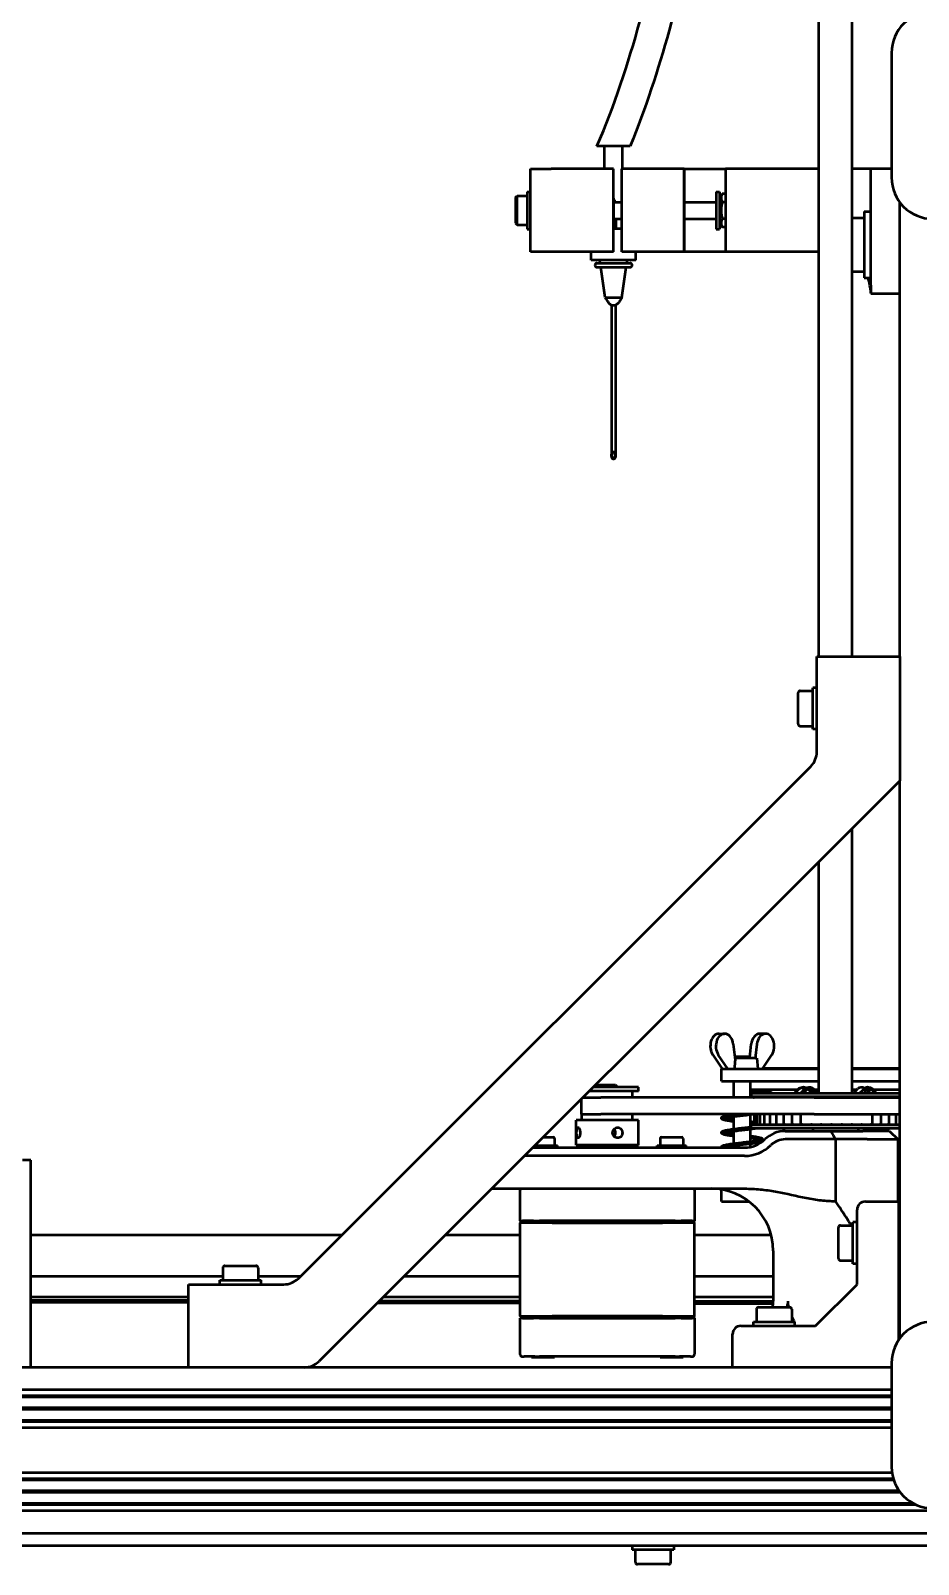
# Model space of a CAD drawing. Header units: millimetres. Extents: x -2015 to 3360, y -4745 to 2376.
# Drawn here: x 666.5 to 880.4, y 1443.8 to 1813.7 of the extents above; entities that cross this region are included whole.
import ezdxf

# ---------------------------------------------------------------- set-up
doc = ezdxf.new("R2010")
doc.units = ezdxf.units.MM
doc.header["$LTSCALE"] = 8
doc.layers.add('Visible (ISO)', color=7, linetype='Continuous', lineweight=50)

msp = doc.modelspace()

# ---------------------------------------------------------------- linework, layer by layer
at = {"layer": 'Visible (ISO)'}
for p, q in [((856.48, 1662.73), (856.48, 1855.34)), ((864.48, 1662.73), (864.48, 1855.34)), ((873.98, 1808.31), (873.98, 1778.31)), ((810.98, 1785.87), (802.98, 1785.87)), ((804.83, 1780.34), (804.83, 1785.87)), ((809.13, 1780.34), (809.13, 1785.87)), ((786.98, 1780.34), (791.98, 1780.34)), ((786.98, 1760.34), (786.98, 1780.34)), ((806.98, 1780.34), (791.98, 1780.34)), ((806.98, 1760.34), (806.98, 1780.34)), ((806.98, 1780.34), (806.98, 1780.34)), ((806.98, 1772.34), (806.98, 1780.34)), ((823.98, 1780.34), (808.98, 1780.34)), ((808.98, 1760.34), (808.98, 1780.34)), ((823.98, 1780.34), (823.98, 1780.34)), ((823.98, 1760.34), (823.98, 1780.34)), ((823.98, 1780.34), (823.98, 1772.34)), ((823.98, 1780.34), (833.98, 1780.34)), ((856.48, 1780.34), (833.98, 1780.34)), ((833.98, 1780.34), (833.98, 1760.34)), ((868.98, 1780.34), (864.48, 1780.34)), ((873.98, 1780.34), (868.98, 1780.34)), ((868.98, 1764.26), (868.98, 1780.34)), ((783.38, 1773.44), (783.78, 1773.84)), ((783.38, 1773.44), (783.38, 1767.24)), ((783.78, 1766.84), (783.78, 1773.84)), ((783.78, 1773.84), (786.18, 1773.84)), ((786.18, 1774.84), (786.18, 1765.84)), ((786.18, 1774.84), (786.98, 1774.84)), ((806.98, 1773.33), (806.98, 1767.35)), ((807.54, 1772.57), (806.98, 1772.57)), ((806.98, 1772.34), (808.98, 1772.34)), ((807.54, 1772.57), (807.54, 1772.34)), ((807.54, 1772.34), (807.54, 1772.57)), ((823.98, 1773.33), (823.98, 1767.35)), ((823.98, 1772.34), (831.75, 1772.34)), ((831.75, 1774.84), (831.75, 1765.84)), ((831.75, 1774.84), (832.55, 1774.84)), ((832.55, 1774.83), (832.55, 1765.85)), ((832.55, 1773.24), (833.21, 1774.38)), ((832.55, 1773.24), (832.55, 1767.44)), ((832.55, 1772.49), (832.55, 1768.19)), ((833.98, 1774.38), (833.21, 1774.38)), ((833.98, 1772.36), (833.21, 1772.36)), ((875.98, 1662.73), (875.98, 1772.31)), ((806.98, 1768.34), (808.98, 1768.34)), ((806.98, 1760.34), (806.98, 1768.34)), ((807.54, 1768.34), (807.54, 1765.87)), ((807.54, 1765.87), (807.54, 1768.34)), ((823.98, 1768.34), (831.75, 1768.34)), ((823.98, 1768.34), (823.98, 1760.34)), ((833.98, 1768.32), (833.21, 1768.32)), ((864.48, 1768.59), (867.38, 1768.59)), ((867.38, 1770.09), (867.38, 1754.09)), ((867.38, 1770.09), (868.98, 1770.09)), ((783.38, 1767.24), (783.78, 1766.84)), ((783.78, 1766.84), (786.18, 1766.84)), ((786.18, 1765.84), (786.98, 1765.84)), ((808.98, 1765.87), (806.98, 1765.87)), ((831.75, 1765.84), (832.55, 1765.84)), ((832.55, 1767.44), (833.21, 1766.3)), ((833.98, 1766.3), (833.21, 1766.3)), ((868.98, 1759.91), (868.98, 1764.26)), ((791.98, 1760.34), (786.98, 1760.34)), ((806.98, 1760.34), (791.98, 1760.34)), ((801.58, 1758.34), (801.58, 1760.34)), ((812.38, 1758.34), (801.58, 1758.34)), ((802.98, 1757.64), (810.98, 1757.64)), ((803.75, 1757.64), (803.65, 1758.34)), ((806.98, 1760.34), (806.98, 1760.34)), ((823.98, 1760.34), (808.98, 1760.34)), ((810.21, 1757.64), (810.32, 1758.34)), ((812.38, 1758.34), (812.38, 1760.34)), ((833.98, 1760.34), (823.98, 1760.34)), ((823.98, 1760.34), (823.98, 1760.34)), ((856.48, 1760.34), (833.98, 1760.34)), ((868.98, 1752.34), (868.98, 1759.91)), ((802.98, 1756.64), (810.98, 1756.64)), ((804.98, 1749.34), (803.9, 1756.64)), ((808.98, 1749.34), (810.06, 1756.64)), ((864.48, 1755.59), (867.38, 1755.59)), ((867.38, 1754.09), (868.98, 1754.09)), ((868.98, 1752.34), (868.98, 1750.34)), ((868.98, 1750.34), (875.98, 1750.34)), ((804.98, 1749.34), (808.98, 1749.34)), ((806.48, 1747.51), (806.48, 1711.29)), ((807.48, 1747.51), (807.48, 1711.29)), ((806.55, 1711.63), (806.61, 1711.63)), ((807.36, 1711.63), (807.42, 1711.63)), ((855.98, 1639.8), (855.98, 1662.73)), ((855.98, 1662.73), (875.98, 1662.73)), ((875.98, 1662.73), (875.98, 1632.73)), ((851.48, 1646.48), (851.48, 1653.98)), ((851.98, 1654.48), (854.98, 1654.48)), ((854.98, 1645.23), (854.98, 1655.23)), ((855.98, 1655.23), (854.98, 1655.23)), ((851.98, 1645.98), (854.98, 1645.98)), ((855.98, 1645.23), (854.98, 1645.23)), ((731.03, 1512.77), (854.52, 1636.26)), ((875.98, 1632.73), (736.03, 1492.77)), ((875.98, 1498.31), (875.98, 1632.73)), ((864.48, 1557.32), (864.48, 1621.23)), ((856.48, 1557.32), (856.48, 1613.23)), ((832.41, 1571.78), (833.76, 1571.78)), ((835.84, 1569.25), (836.27, 1565.39)), ((839.81, 1566.07), (840.16, 1569.25)), ((841.52, 1569.25), (841.14, 1565.88)), ((843.6, 1571.78), (842.25, 1571.78)), ((830.88, 1566.71), (833.16, 1563.31)), ((834.51, 1563.31), (832.23, 1566.71)), ((836.43, 1566.31), (836.2, 1566.07)), ((841.5, 1565.88), (836.22, 1565.88)), ((836.43, 1566.31), (839.57, 1566.31)), ((839.57, 1566.31), (840, 1565.88)), ((841.5, 1565.88), (841.78, 1563.31)), ((842.85, 1563.31), (845.12, 1566.71)), ((833, 1563.31), (856.48, 1563.31)), ((833, 1560.31), (833, 1563.31)), ((843, 1563.46), (856.48, 1563.46)), ((843, 1563.31), (843, 1563.46)), ((864.48, 1563.46), (875.98, 1563.46)), ((864.48, 1563.31), (875.98, 1563.31)), ((812.98, 1557.91), (801.16, 1557.91)), ((812.98, 1558.91), (802.16, 1558.91)), ((803.48, 1559.41), (802.98, 1558.91)), ((803.48, 1559.41), (807.48, 1559.41)), ((807.48, 1559.41), (807.98, 1558.91)), ((811.58, 1556.41), (811.58, 1557.91)), ((812.98, 1557.91), (812.98, 1558.91)), ((833, 1560.31), (856.48, 1560.31)), ((836, 1556.41), (836, 1560.31)), ((840, 1556.41), (840, 1560.31)), ((840, 1558.31), (843.95, 1558.31)), ((840, 1557.81), (845, 1557.81)), ((840.23, 1557.32), (840.09, 1556.53)), ((875.98, 1557.32), (840.23, 1557.32)), ((843.95, 1558.31), (851.36, 1558.31)), ((844.25, 1557.32), (844.25, 1557.81)), ((845, 1557.81), (845, 1558.31)), ((852.14, 1557.48), (852.07, 1557.32)), ((852.11, 1558.71), (852.52, 1558.81)), ((852.48, 1557.32), (852.94, 1558.06)), ((852.94, 1558.06), (853.92, 1558.38)), ((853.6, 1557.32), (852.94, 1558.06)), ((853.33, 1558.61), (853.24, 1558.69)), ((853.46, 1558.66), (853.7, 1558.74)), ((853.92, 1558.38), (854.34, 1557.77)), ((854.34, 1557.77), (854.07, 1557.32)), ((856.16, 1557.32), (855.06, 1558.54)), ((855.27, 1558.31), (856.48, 1558.31)), ((864.48, 1560.31), (875.98, 1560.31)), ((864.48, 1558.31), (865.69, 1558.31)), ((864.81, 1557.32), (865.9, 1558.54)), ((866.2, 1557.32), (867.72, 1558.69)), ((867.51, 1558.66), (867.26, 1558.74)), ((868.85, 1558.71), (868.45, 1558.81)), ((868.45, 1558.06), (868.96, 1558.38)), ((868.75, 1557.32), (868.45, 1558.06)), ((868.49, 1557.96), (868.96, 1558.38)), ((868.96, 1558.38), (869.84, 1557.77)), ((869.34, 1557.32), (869.84, 1557.77)), ((869.61, 1558.31), (875.98, 1558.31)), ((869.84, 1557.77), (870.03, 1557.32)), ((799.22, 1555.96), (799.22, 1552.41)), ((799.66, 1556.41), (803.9, 1556.41)), ((855.37, 1556.41), (803.9, 1556.41)), ((875.98, 1556.53), (840.09, 1556.53)), ((840.75, 1556.42), (840.09, 1556.53)), ((855.37, 1556.41), (875.98, 1556.41)), ((812.98, 1550.91), (797.98, 1550.91)), ((797.98, 1544.91), (797.98, 1550.91)), ((799.22, 1552.41), (803.9, 1552.41)), ((799.38, 1550.91), (799.38, 1552.41)), ((855.37, 1552.41), (803.9, 1552.41)), ((811.58, 1550.91), (811.58, 1552.41)), ((812.98, 1544.91), (812.98, 1550.91)), ((836, 1552.32), (836, 1552.41)), ((836, 1548.81), (836, 1551.81)), ((840, 1549.3), (840, 1552.3)), ((840.75, 1549.89), (840.09, 1549.78)), ((840.89, 1552.41), (840.89, 1549.91)), ((840.89, 1549.91), (841.06, 1549.91)), ((840.89, 1549.91), (840.89, 1549.91)), ((840.89, 1549.91), (840.89, 1549.91)), ((841.05, 1552.41), (841.05, 1549.91)), ((841.1, 1549.91), (841.06, 1549.91)), ((841.1, 1549.91), (841.53, 1549.91)), ((841.52, 1552.41), (841.52, 1549.91)), ((841.61, 1549.91), (841.53, 1549.91)), ((841.61, 1549.91), (842.3, 1549.91)), ((842.28, 1552.41), (842.28, 1549.91)), ((842.42, 1549.91), (842.3, 1549.91)), ((842.42, 1549.91), (843.36, 1549.91)), ((843.32, 1552.41), (843.32, 1549.91)), ((843.52, 1549.91), (843.36, 1549.91)), ((843.52, 1549.91), (844.69, 1549.91)), ((844.63, 1552.41), (844.63, 1549.91)), ((844.88, 1549.91), (844.69, 1549.91)), ((844.88, 1549.91), (846.26, 1549.91)), ((846.18, 1552.41), (846.18, 1549.91)), ((846.49, 1549.91), (846.26, 1549.91)), ((846.49, 1549.91), (848.07, 1549.91)), ((847.96, 1552.41), (847.96, 1549.91)), ((848.32, 1549.91), (848.07, 1549.91)), ((848.32, 1549.91), (850.06, 1549.91)), ((849.92, 1552.41), (849.92, 1549.91)), ((850.34, 1549.91), (850.06, 1549.91)), ((850.34, 1549.91), (852.23, 1549.91)), ((852.05, 1552.41), (852.05, 1549.91)), ((852.52, 1549.91), (852.23, 1549.91)), ((852.52, 1549.91), (854.52, 1549.91)), ((854.83, 1549.91), (854.52, 1549.91)), ((854.83, 1549.91), (856.9, 1549.91)), ((855.37, 1552.41), (875.98, 1552.41)), ((857.22, 1549.91), (856.9, 1549.91)), ((857.22, 1549.91), (859.35, 1549.91)), ((859.67, 1549.91), (859.35, 1549.91)), ((859.67, 1549.91), (861.81, 1549.91)), ((862.13, 1549.91), (861.81, 1549.91)), ((862.13, 1549.91), (864.25, 1549.91)), ((864.56, 1549.91), (864.25, 1549.91)), ((864.56, 1549.91), (866.63, 1549.91)), ((866.93, 1549.91), (866.63, 1549.91)), ((866.93, 1549.91), (868.91, 1549.91)), ((869.2, 1549.91), (868.91, 1549.91)), ((869.2, 1549.91), (871.06, 1549.91)), ((869.37, 1549.91), (869.37, 1552.41)), ((871.33, 1549.91), (871.06, 1549.91)), ((871.33, 1549.91), (873.05, 1549.91)), ((871.47, 1549.91), (871.47, 1552.41)), ((873.29, 1549.91), (873.05, 1549.91)), ((873.29, 1549.91), (874.83, 1549.91)), ((873.4, 1549.91), (873.4, 1552.41)), ((875.05, 1549.91), (874.83, 1549.91)), ((875.05, 1549.91), (875.98, 1549.91)), ((875.13, 1549.91), (875.13, 1552.41)), ((790.06, 1546.81), (792.43, 1546.81)), ((792.73, 1546.51), (792.73, 1544.81)), ((818.23, 1546.51), (818.23, 1544.81)), ((818.53, 1546.81), (823.43, 1546.81)), ((823.73, 1546.51), (823.73, 1544.81)), ((836, 1545.31), (836, 1548.31)), ((840, 1545.79), (840, 1548.79)), ((840.09, 1549.78), (875.98, 1549.78)), ((840.23, 1548.99), (840.09, 1549.78)), ((840.23, 1548.99), (875.98, 1548.99)), ((848.38, 1548.31), (859.3, 1548.31)), ((860.48, 1546.31), (848.38, 1546.31)), ((854.98, 1548.99), (854.98, 1548.31)), ((859.3, 1548.31), (867.09, 1548.31)), ((868.11, 1546.31), (860.48, 1546.31)), ((860.48, 1546.31), (860.48, 1531.41)), ((865.98, 1548.99), (865.98, 1548.31)), ((873.48, 1548.31), (867.09, 1548.31)), ((868.11, 1546.31), (875.48, 1546.31)), ((873.48, 1548.31), (875.48, 1546.31)), ((875.48, 1546.31), (875.48, 1531.31)), ((787.56, 1544.31), (838.58, 1544.31)), ((788.06, 1544.81), (793.48, 1544.81)), ((793.48, 1544.31), (793.48, 1544.81)), ((812.98, 1544.91), (797.98, 1544.91)), ((802.98, 1544.91), (802.98, 1544.31)), ((807.98, 1544.91), (807.98, 1544.31)), ((817.48, 1544.81), (824.48, 1544.81)), ((817.48, 1544.31), (817.48, 1544.81)), ((824.48, 1544.31), (824.48, 1544.81)), ((836, 1544.31), (836, 1544.8)), ((840, 1544.45), (840, 1545.29)), ((666.51, 1541.31), (664.51, 1541.31)), ((666.51, 1491.31), (666.51, 1541.31)), ((838.58, 1542.31), (785.56, 1542.31)), ((875.48, 1535.31), (875.98, 1535.31)), ((777.66, 1534.41), (839.06, 1534.41)), ((784.48, 1526.66), (784.48, 1534.11)), ((826.48, 1534.11), (826.48, 1526.66)), ((833, 1531.31), (833, 1534.19)), ((833, 1531.31), (839.62, 1531.31)), ((865.68, 1511.31), (865.68, 1529.31)), ((867.68, 1531.31), (875.68, 1531.31)), ((875.68, 1531.31), (875.68, 1497.88)), ((875.68, 1531.31), (875.98, 1531.31)), ((784.73, 1526.41), (784.48, 1526.66)), ((784.48, 1526.66), (785.07, 1526.66)), ((784.48, 1526.16), (784.73, 1526.41)), ((785.34, 1526.16), (784.48, 1526.16)), ((784.48, 1503.66), (784.48, 1526.16)), ((785.25, 1526.41), (784.73, 1526.41)), ((787.7, 1526.66), (785.07, 1526.66)), ((785.25, 1526.41), (787.87, 1526.41)), ((789.69, 1526.16), (785.34, 1526.16)), ((787.7, 1526.66), (789.11, 1526.66)), ((789.11, 1526.41), (787.87, 1526.41)), ((821.86, 1526.66), (789.11, 1526.66)), ((789.11, 1526.41), (792.16, 1526.41)), ((792.16, 1526.16), (789.69, 1526.16)), ((818.81, 1526.41), (792.16, 1526.41)), ((792.16, 1526.16), (818.81, 1526.16)), ((818.81, 1526.41), (821.86, 1526.41)), ((821.28, 1526.16), (818.81, 1526.16)), ((825.63, 1526.16), (821.28, 1526.16)), ((821.86, 1526.66), (823.27, 1526.66)), ((823.09, 1526.41), (821.86, 1526.41)), ((823.09, 1526.41), (825.72, 1526.41)), ((825.9, 1526.66), (823.27, 1526.66)), ((826.48, 1526.16), (825.63, 1526.16)), ((826.23, 1526.41), (825.72, 1526.41)), ((825.9, 1526.66), (826.48, 1526.66)), ((826.48, 1526.66), (826.23, 1526.41)), ((826.23, 1526.41), (826.48, 1526.16)), ((826.48, 1503.66), (826.48, 1526.16)), ((861.18, 1517.56), (861.18, 1525.06)), ((861.68, 1525.56), (864.68, 1525.56)), ((864.68, 1516.31), (864.68, 1526.31)), ((865.68, 1526.31), (864.68, 1526.31)), ((666.51, 1523.31), (741.56, 1523.31)), ((766.56, 1523.31), (784.48, 1523.31)), ((826.48, 1523.31), (844.97, 1523.31)), ((875.68, 1523.81), (875.98, 1523.81)), ((845.48, 1519.41), (845.48, 1507.31)), ((861.68, 1517.06), (864.68, 1517.06)), ((875.68, 1518.81), (875.98, 1518.81)), ((666.51, 1513.31), (712.81, 1513.31)), ((712.81, 1515.31), (712.81, 1512.31)), ((713.31, 1515.81), (720.81, 1515.81)), ((721.31, 1515.31), (721.31, 1512.31)), ((721.31, 1513.31), (731.56, 1513.31)), ((756.56, 1513.31), (784.48, 1513.31)), ((826.48, 1513.31), (845.48, 1513.31)), ((865.68, 1516.31), (864.68, 1516.31)), ((704.56, 1511.31), (727.49, 1511.31)), ((704.56, 1491.31), (704.56, 1511.31)), ((712.06, 1512.31), (722.06, 1512.31)), ((712.06, 1511.31), (712.06, 1512.31)), ((722.06, 1511.31), (722.06, 1512.31)), ((855.68, 1501.31), (865.68, 1511.31)), ((666.51, 1508.31), (704.56, 1508.31)), ((704.56, 1507.46), (666.51, 1507.53)), ((704.56, 1506.86), (666.51, 1506.93)), ((784.48, 1506.71), (750.03, 1506.77)), ((784.48, 1507.31), (750.63, 1507.37)), ((751.56, 1508.31), (784.48, 1508.31)), ((826.48, 1508.31), (845.48, 1508.31)), ((845.48, 1507.2), (826.48, 1507.23)), ((845.44, 1506.6), (826.48, 1506.63)), ((841.93, 1505.81), (849.43, 1505.81)), ((784.73, 1503.41), (784.48, 1503.66)), ((784.48, 1503.66), (785.34, 1503.66)), ((784.73, 1503.41), (784.48, 1503.16)), ((785.07, 1503.16), (784.48, 1503.16)), ((784.48, 1494.41), (784.48, 1503.16)), ((784.73, 1503.41), (785.25, 1503.41)), ((785.07, 1503.16), (787.7, 1503.16)), ((787.87, 1503.41), (785.25, 1503.41)), ((785.34, 1503.66), (789.69, 1503.66)), ((789.11, 1503.16), (787.7, 1503.16)), ((787.87, 1503.41), (789.11, 1503.41)), ((792.16, 1503.41), (789.11, 1503.41)), ((789.11, 1503.16), (821.86, 1503.16)), ((789.69, 1503.66), (792.16, 1503.66)), ((818.81, 1503.66), (792.16, 1503.66)), ((818.81, 1503.41), (792.16, 1503.41)), ((818.81, 1503.66), (821.28, 1503.66)), ((821.86, 1503.41), (818.81, 1503.41)), ((821.28, 1503.66), (825.63, 1503.66)), ((821.86, 1503.41), (823.09, 1503.41)), ((823.27, 1503.16), (821.86, 1503.16)), ((825.72, 1503.41), (823.09, 1503.41)), ((823.27, 1503.16), (825.9, 1503.16)), ((825.63, 1503.66), (826.48, 1503.66)), ((825.72, 1503.41), (826.23, 1503.41)), ((826.48, 1503.16), (825.9, 1503.16)), ((826.48, 1503.66), (826.23, 1503.41)), ((826.23, 1503.41), (826.48, 1503.16)), ((826.48, 1503.16), (826.48, 1494.41)), ((840.68, 1502.31), (850.68, 1502.31)), ((840.68, 1501.31), (840.68, 1502.31)), ((841.43, 1505.31), (841.43, 1502.31)), ((849.93, 1505.31), (849.93, 1502.31)), ((850.48, 1502.31), (850.48, 1502.61)), ((850.68, 1501.31), (850.68, 1502.31)), ((835.68, 1491.31), (835.68, 1499.31)), ((837.68, 1501.31), (855.68, 1501.31)), ((704.56, 1491.31), (486.51, 1491.31)), ((732.49, 1491.31), (704.56, 1491.31)), ((835.68, 1491.31), (732.49, 1491.31)), ((784.98, 1493.91), (785.42, 1493.91)), ((788.05, 1493.91), (785.42, 1493.91)), ((787.23, 1493.91), (787.23, 1493.76)), ((787.23, 1493.76), (792.73, 1493.76)), ((788.05, 1493.91), (789.11, 1493.91)), ((821.86, 1493.91), (789.11, 1493.91)), ((792.73, 1493.91), (792.73, 1493.76)), ((818.23, 1493.91), (818.23, 1493.76)), ((818.23, 1493.76), (823.73, 1493.76)), ((821.86, 1493.91), (822.92, 1493.91)), ((825.54, 1493.91), (822.92, 1493.91)), ((823.73, 1493.91), (823.73, 1493.76)), ((825.54, 1493.91), (825.98, 1493.91)), ((873.98, 1491.31), (835.68, 1491.31)), ((873.98, 1492.31), (873.98, 1467.31)), ((873.98, 1485.89), (486.51, 1485.89)), ((873.98, 1484.43), (486.51, 1484.43)), ((873.98, 1484.14), (486.51, 1484.14)), ((873.98, 1481.51), (486.51, 1481.51)), ((873.98, 1481.31), (486.51, 1481.31)), ((873.98, 1481.11), (486.51, 1481.11)), ((873.98, 1478.47), (486.51, 1478.47)), ((873.98, 1478.18), (486.51, 1478.18)), ((873.98, 1476.73), (486.51, 1476.73)), ((874.09, 1465.89), (486.51, 1465.89)), ((874.41, 1464.43), (486.51, 1464.43)), ((874.5, 1464.14), (486.51, 1464.14)), ((875.84, 1461.51), (486.51, 1461.51)), ((486.51, 1461.31), (875.98, 1461.31)), ((876.14, 1461.11), (486.51, 1461.11)), ((879.31, 1458.47), (486.51, 1458.47)), ((879.89, 1458.18), (486.51, 1458.18)), ((1146.51, 1456.73), (486.51, 1456.73)), ((476.51, 1451.31), (1156.51, 1451.31)), ((476.51, 1448.31), (1156.51, 1448.31)), ((811.51, 1448.31), (811.51, 1447.31)), ((821.51, 1447.31), (811.51, 1447.31)), ((812.26, 1444.31), (812.26, 1447.31)), ((820.76, 1444.31), (820.76, 1447.31)), ((821.51, 1448.31), (821.51, 1447.31)), ((820.26, 1443.81), (812.76, 1443.81))]:
    msp.add_line(p, q, dxfattribs=at)
for centre, radius, start, end in [((883.98, 1808.31), 10, 90, 180), ((883.98, 1778.31), 10, 180, 270), ((802.98, 1757.14), 0.5, 90, 270), ((810.98, 1757.14), 0.5, 270, 90), ((851.98, 1653.98), 0.5, 90, 180), ((851.98, 1646.48), 0.5, 180, 270), ((850.98, 1639.8), 5, 315, 0), ((840.89, 1557.21), 0.8, 260, 270), ((840.89, 1549.11), 0.8, 90, 100), ((792.43, 1546.51), 0.3, 0, 90), ((818.53, 1546.51), 0.3, 90, 180), ((823.43, 1546.51), 0.3, 0, 90), ((838.58, 1551.31), 7, 270, 314.4153), ((848.38, 1541.31), 7, 90, 134.4153), ((848.38, 1541.31), 5, 90, 134.4153), ((838.58, 1551.31), 9, 270, 314.4153), ((784.78, 1534.11), 0.3, 90, 180), ((826.18, 1534.11), 0.3, 0, 90), ((830.48, 1519.41), 15, 0, 90), ((867.68, 1529.31), 2, 90, 180), ((861.68, 1525.06), 0.5, 90, 180), ((861.68, 1517.56), 0.5, 180, 270), ((713.31, 1515.31), 0.5, 90, 180), ((720.81, 1515.31), 0.5, 0, 90), ((727.49, 1516.31), 5, 270, 315), ((841.93, 1505.31), 0.5, 90, 180), ((839.48, 1507.31), 6, 345.5225, 0), ((849.43, 1505.31), 0.5, 0, 90), ((883.98, 1492.31), 10, 90, 180), ((837.68, 1499.31), 2, 90, 180), ((784.98, 1494.41), 0.5, 180, 270), ((825.98, 1494.41), 0.5, 270, 0), ((732.49, 1496.31), 5, 270, 315), ((883.98, 1467.31), 10, 180, 270), ((812.76, 1444.31), 0.5, 180, 270), ((820.26, 1444.31), 0.5, 270, 0)]:
    msp.add_arc(centre, radius, start, end, dxfattribs=at)
for centre, major_axis, ratio, start_param, end_param in [((858.98, 1750.34), (-7.07, -7.07), 0.999995, 2.360452, 2.740589), ((832.41, 1568.78), (0, 3), 0.702682, 0, 2.331809), ((833.76, 1568.78), (0, 3), 0.702682, 4.870421, 8.614994), ((842.25, 1568.78), (0, 3), 0.702682, 0, 1.412765), ((843.6, 1568.78), (0, 3), 0.702682, 3.951376, 7.69595), ((851.63, 1557.45), (-1.05, -1.17), 0.513869, 3.783852, 5.246217), ((851.91, 1557.21), (1.34, 1.49), 0.513869, 0, 1.932401), ((853.35, 1557.45), (1.17, 1.05), 0.637926, 5.230143, 8.57376), ((853.57, 1557.21), (1.49, 1.33), 0.637926, 5.402366, 7.259376), ((867.39, 1557.21), (-1.49, 1.33), 0.637926, 5.103319, 6.283185), ((869.06, 1557.21), (-1.34, 1.49), 0.513869, 5.640926, 7.349955), ((867.61, 1557.45), (-1.17, 1.05), 0.637926, 5.216791, 5.306995), ((869.34, 1557.45), (-1.05, 1.17), 0.513869, 4.178561, 7.522178)]:
    msp.add_ellipse(centre, major_axis=major_axis, ratio=ratio, start_param=start_param, end_param=end_param, dxfattribs=at)
for points, knots in [([(802.98, 1785.87), (807.27, 1795.54), (810.46, 1805.69), (817.18, 1829.43), (820.43, 1843.15), (830.38, 1884.74), (837.03, 1912.75), (847.45, 1941.79), (848.21, 1943.83), (848.98, 1945.87)], [0, 0, 0, 0, 3.174452, 3.174452, 7.401508, 7.401508, 16.003147, 16.003147, 16.656992, 16.656992, 16.656992, 16.656992]), ([(854.03, 1938.34), (852.95, 1935.37), (851.92, 1932.39), (845.77, 1914.05), (841.51, 1898.41), (831.78, 1859.73), (826.84, 1836.53), (817.7, 1804.31), (814.75, 1794.92), (810.98, 1785.87)], [3.250232, 3.250232, 3.250232, 3.250232, 4.195953, 4.195953, 9.052669, 9.052669, 16.159863, 16.159863, 19.101362, 19.101362, 19.101362, 19.101362]), ([(804.98, 1749.34), (805.08, 1749.14), (805.18, 1748.96), (805.38, 1748.63), (805.48, 1748.48), (805.68, 1748.21), (805.78, 1748.08), (805.98, 1747.87), (806.08, 1747.78), (806.28, 1747.62), (806.38, 1747.56), (806.48, 1747.51)], [0, 0, 0, 0, 0.15, 0.15, 0.3000001, 0.3000001, 0.4500001, 0.4500001, 0.6000002, 0.6000002, 0.7500002, 0.7500002, 0.7500002, 0.7500002]), ([(806.48, 1747.51), (806.48, 1747.51), (806.48, 1747.51), (806.48, 1747.51), (806.5, 1747.51), (806.55, 1747.51), (806.59, 1747.51), (806.68, 1747.51), (806.74, 1747.51), (806.86, 1747.51), (806.92, 1747.51), (807.05, 1747.51), (807.12, 1747.51), (807.24, 1747.51), (807.29, 1747.51), (807.38, 1747.51), (807.42, 1747.51), (807.47, 1747.51), (807.48, 1747.51), (807.48, 1747.51)], [-0.1575709, -0.1575709, -0.1575709, -0.1575709, -0.1562571, -0.1562571, -0.1367251, -0.1367251, -0.1171939, -0.1171939, -0.09766, -0.09766, -0.0781286, -0.0781286, -0.0585964, -0.0585964, -0.0390653, -0.0390653, -0.0195314, -0.0195314, 0, 0, 0, 0]), ([(808.98, 1749.34), (808.88, 1749.14), (808.78, 1748.96), (808.58, 1748.63), (808.48, 1748.48), (808.28, 1748.21), (808.18, 1748.08), (807.98, 1747.87), (807.88, 1747.78), (807.68, 1747.62), (807.58, 1747.56), (807.48, 1747.51)], [0, 0, 0, 0, 0.15, 0.15, 0.3000001, 0.3000001, 0.4500001, 0.4500001, 0.6000002, 0.6000002, 0.7500002, 0.7500002, 0.7500002, 0.7500002]), ([(806.98, 1710.34), (806.96, 1710.34), (806.93, 1710.34), (806.89, 1710.36), (806.87, 1710.37), (806.78, 1710.43), (806.72, 1710.5), (806.62, 1710.68), (806.57, 1710.8), (806.5, 1711.05), (806.48, 1711.18), (806.48, 1711.38), (806.49, 1711.47), (806.53, 1711.59), (806.54, 1711.61), (806.55, 1711.63)], [0, 0, 0, 0, 0.0070143, 0.0070143, 0.0140285, 0.0140285, 0.0388832, 0.0388832, 0.0794187, 0.0794187, 0.1199542, 0.1199542, 0.1523469, 0.1523469, 0.1608013, 0.1608013, 0.1608013, 0.1608013]), ([(806.61, 1711.63), (806.59, 1711.6), (806.58, 1711.57), (806.54, 1711.46), (806.53, 1711.37), (806.53, 1711.19), (806.55, 1711.08), (806.61, 1710.86), (806.65, 1710.75), (806.75, 1710.6), (806.8, 1710.54), (806.88, 1710.49), (806.9, 1710.48), (806.94, 1710.46), (806.96, 1710.46), (806.98, 1710.46), (807, 1710.46), (807.03, 1710.46), (807.07, 1710.48), (807.09, 1710.49), (807.17, 1710.54), (807.22, 1710.6), (807.31, 1710.75), (807.36, 1710.86), (807.42, 1711.08), (807.43, 1711.19), (807.43, 1711.37), (807.42, 1711.46), (807.39, 1711.57), (807.37, 1711.6), (807.36, 1711.63)], [0.248463, 0.248463, 0.248463, 0.248463, 0.2601116, 0.2601116, 0.289492, 0.289492, 0.3253535, 0.3253535, 0.361215, 0.361215, 0.3830004, 0.3830004, 0.3893787, 0.3893787, 0.3957571, 0.3957571, 0.3957571, 0.4021354, 0.4021354, 0.4085138, 0.4085138, 0.4302992, 0.4302992, 0.4661606, 0.4661606, 0.5020221, 0.5020221, 0.5314025, 0.5314025, 0.5430511, 0.5430511, 0.5430511, 0.5430511]), ([(806.55, 1711.63), (806.57, 1711.72), (806.6, 1711.81), (806.66, 1711.93), (806.7, 1711.99), (806.77, 1712.06), (806.8, 1712.09), (806.89, 1712.13), (806.94, 1712.14), (807.03, 1712.14), (807.08, 1712.13), (807.16, 1712.09), (807.2, 1712.06), (807.27, 1711.99), (807.3, 1711.93), (807.37, 1711.81), (807.4, 1711.72), (807.42, 1711.63)], [0.3239776, 0.3239776, 0.3239776, 0.3239776, 0.3512756, 0.3512756, 0.3690622, 0.3690622, 0.3830042, 0.3830042, 0.3969462, 0.3969462, 0.4108882, 0.4108882, 0.4248302, 0.4248302, 0.4426168, 0.4426168, 0.4699148, 0.4699148, 0.4699148, 0.4699148]), ([(806.61, 1711.63), (806.63, 1711.74), (806.67, 1711.83), (806.77, 1711.96), (806.8, 1711.99), (806.87, 1712.03), (806.89, 1712.04), (806.93, 1712.05), (806.96, 1712.05), (807.01, 1712.05), (807.03, 1712.05), (807.08, 1712.04), (807.1, 1712.03), (807.16, 1711.99), (807.2, 1711.96), (807.29, 1711.83), (807.33, 1711.74), (807.36, 1711.63)], [0.1298768, 0.1298768, 0.1298768, 0.1298768, 0.1656969, 0.1656969, 0.180157, 0.180157, 0.187387, 0.187387, 0.1946171, 0.1946171, 0.2018471, 0.2018471, 0.2090772, 0.2090772, 0.2235373, 0.2235373, 0.2593574, 0.2593574, 0.2593574, 0.2593574]), ([(807.42, 1711.63), (807.43, 1711.61), (807.44, 1711.59), (807.47, 1711.47), (807.48, 1711.38), (807.48, 1711.18), (807.47, 1711.05), (807.4, 1710.8), (807.35, 1710.68), (807.24, 1710.5), (807.19, 1710.43), (807.1, 1710.37), (807.08, 1710.36), (807.03, 1710.34), (807.01, 1710.34), (806.98, 1710.34)], [0.2815851, 0.2815851, 0.2815851, 0.2815851, 0.2900396, 0.2900396, 0.3224322, 0.3224322, 0.3629677, 0.3629677, 0.4035033, 0.4035033, 0.4283579, 0.4283579, 0.4353722, 0.4353722, 0.4423864, 0.4423864, 0.4423864, 0.4423864]), ([(836, 1550.54), (835.88, 1550.56), (835.75, 1550.58), (835.4, 1550.62), (835.19, 1550.65), (834.78, 1550.72), (834.59, 1550.75), (834.24, 1550.81), (834.08, 1550.84), (833.78, 1550.9), (833.65, 1550.94), (833.41, 1551.01), (833.31, 1551.05), (833.17, 1551.13), (833.12, 1551.17), (833.05, 1551.26), (833.02, 1551.31), (833, 1551.43), (833.01, 1551.5), (833.06, 1551.63), (833.1, 1551.67), (833.2, 1551.75), (833.25, 1551.78), (833.38, 1551.83), (833.44, 1551.86), (833.65, 1551.92), (833.79, 1551.96), (834.12, 1552.03), (834.29, 1552.06), (834.65, 1552.12), (834.85, 1552.16), (835.26, 1552.22), (835.48, 1552.25), (835.94, 1552.31), (836.18, 1552.34), (836.52, 1552.38), (836.62, 1552.39), (836.72, 1552.41)], [23.734227, 23.734227, 23.734227, 23.734227, 23.822364, 23.822364, 23.984911, 23.984911, 24.148559, 24.148559, 24.314437, 24.314437, 24.485831, 24.485831, 24.676293, 24.676293, 24.788714, 24.788714, 24.850771, 24.850771, 24.930476, 24.930476, 25.020843, 25.020843, 25.141283, 25.141283, 25.260974, 25.260974, 25.453392, 25.453392, 25.624159, 25.624159, 25.789714, 25.789714, 25.953194, 25.953194, 26.115645, 26.115645, 26.181032, 26.181032, 26.181032, 26.181032]), ([(833.46, 1551.32), (833.46, 1551.32), (833.48, 1551.33), (833.54, 1551.36), (833.59, 1551.38), (833.71, 1551.42), (833.8, 1551.44), (834, 1551.49), (834.13, 1551.52), (834.41, 1551.57), (834.57, 1551.6), (834.92, 1551.66), (835.12, 1551.69), (835.52, 1551.75), (835.74, 1551.78), (836.19, 1551.84), (836.43, 1551.87), (836.92, 1551.93), (837.16, 1551.96), (837.67, 1552.02), (837.92, 1552.05), (838.43, 1552.11), (838.69, 1552.13), (839.19, 1552.2), (839.44, 1552.23), (839.92, 1552.29), (840.15, 1552.32), (840.52, 1552.37), (840.67, 1552.39), (840.8, 1552.41)], [25.018533, 25.018533, 25.018533, 25.018533, 25.13358, 25.13358, 25.24381, 25.24381, 25.378378, 25.378378, 25.526696, 25.526696, 25.681383, 25.681383, 25.83902, 25.83902, 25.99814, 25.99814, 26.158087, 26.158087, 26.318554, 26.318554, 26.479393, 26.479393, 26.640552, 26.640552, 26.802044, 26.802044, 26.963958, 26.963958, 27.069785, 27.069785, 27.069785, 27.069785]), ([(836, 1551.05), (835.96, 1551.05), (835.92, 1551.06), (835.65, 1551.1), (835.43, 1551.12), (835.03, 1551.18), (834.84, 1551.21), (834.49, 1551.27), (834.33, 1551.3), (834.05, 1551.36), (833.93, 1551.38), (833.8, 1551.42), (833.78, 1551.42), (833.76, 1551.43)], [23.749124, 23.749124, 23.749124, 23.749124, 23.7796694, 23.7796694, 23.9395257, 23.9395257, 24.0984838, 24.0984838, 24.2557904, 24.2557904, 24.4096846, 24.4096846, 24.4461404, 24.4461404, 24.4461404, 24.4461404]), ([(840.89, 1550.44), (840.7, 1550.47), (840.5, 1550.5), (840.2, 1550.54), (840.1, 1550.55), (840, 1550.56)], [22.6635013, 22.6635013, 22.6635013, 22.6635013, 22.811601, 22.811601, 22.8798354, 22.8798354, 22.8798354, 22.8798354]), ([(840.89, 1549.94), (840.82, 1549.95), (840.76, 1549.96), (840.48, 1550), (840.26, 1550.03), (840.03, 1550.06), (840.02, 1550.06), (840, 1550.06)], [22.644114, 22.644114, 22.644114, 22.644114, 22.6974264, 22.6974264, 22.8565463, 22.8565463, 22.8649387, 22.8649387, 22.8649387, 22.8649387]), ([(798.41, 1549.16), (798.36, 1549.16), (798.31, 1549.12), (798.22, 1549), (798.19, 1548.9), (798.14, 1548.68), (798.12, 1548.54), (798.1, 1548.23), (798.09, 1548.06), (798.09, 1547.91), (798.09, 1547.75), (798.1, 1547.58), (798.12, 1547.27), (798.14, 1547.13), (798.19, 1546.91), (798.22, 1546.81), (798.31, 1546.69), (798.36, 1546.66), (798.46, 1546.66), (798.52, 1546.69), (798.65, 1546.81), (798.71, 1546.91), (798.8, 1547.13), (798.85, 1547.27), (798.91, 1547.58), (798.93, 1547.75), (798.93, 1548.06), (798.91, 1548.23), (798.85, 1548.54), (798.8, 1548.68), (798.71, 1548.9), (798.65, 1549), (798.52, 1549.12), (798.46, 1549.16), (798.41, 1549.16)], [0.5661669, 0.5661669, 0.5661669, 0.5661669, 0.6133468, 0.6133468, 0.6605268, 0.6605268, 0.707708, 0.707708, 0.7548892, 0.7548892, 0.7548892, 0.8020704, 0.8020704, 0.8492516, 0.8492516, 0.8964315, 0.8964315, 0.9436115, 0.9436115, 0.9907914, 0.9907914, 1.0379713, 1.0379713, 1.0851526, 1.0851526, 1.1323338, 1.1323338, 1.179515, 1.179515, 1.2266962, 1.2266962, 1.2738761, 1.2738761, 1.321056, 1.321056, 1.321056, 1.321056]), ([(807.98, 1549.16), (807.83, 1549.16), (807.67, 1549.12), (807.37, 1549), (807.24, 1548.9), (807.02, 1548.68), (806.92, 1548.54), (806.8, 1548.23), (806.77, 1548.06), (806.77, 1547.91), (806.77, 1547.75), (806.8, 1547.58), (806.92, 1547.27), (807.02, 1547.13), (807.24, 1546.91), (807.37, 1546.81), (807.67, 1546.69), (807.83, 1546.66), (808.13, 1546.66), (808.28, 1546.69), (808.57, 1546.81), (808.7, 1546.91), (808.9, 1547.13), (808.98, 1547.27), (809.1, 1547.58), (809.12, 1547.75), (809.12, 1548.06), (809.1, 1548.23), (808.98, 1548.54), (808.9, 1548.68), (808.7, 1548.9), (808.57, 1549), (808.28, 1549.12), (808.13, 1549.16), (807.98, 1549.16)], [0.5661669, 0.5661669, 0.5661669, 0.5661669, 0.6133468, 0.6133468, 0.6605268, 0.6605268, 0.707708, 0.707708, 0.7548892, 0.7548892, 0.7548892, 0.8020704, 0.8020704, 0.8492516, 0.8492516, 0.8964315, 0.8964315, 0.9436115, 0.9436115, 0.9907914, 0.9907914, 1.0379713, 1.0379713, 1.0851526, 1.0851526, 1.1323338, 1.1323338, 1.179515, 1.179515, 1.2266962, 1.2266962, 1.2738761, 1.2738761, 1.321056, 1.321056, 1.321056, 1.321056]), ([(807.11, 1548.77), (807.19, 1548.66), (807.26, 1548.53), (807.36, 1548.23), (807.38, 1548.07), (807.38, 1547.74), (807.36, 1547.58), (807.26, 1547.28), (807.19, 1547.15), (807.11, 1547.04)], [0.2908551, 0.2908551, 0.2908551, 0.2908551, 0.3362762, 0.3362762, 0.3843906, 0.3843906, 0.432505, 0.432505, 0.477926, 0.477926, 0.477926, 0.477926]), ([(836, 1547.04), (835.88, 1547.06), (835.75, 1547.07), (835.4, 1547.12), (835.19, 1547.15), (834.78, 1547.21), (834.59, 1547.24), (834.24, 1547.3), (834.08, 1547.34), (833.78, 1547.4), (833.65, 1547.43), (833.41, 1547.51), (833.31, 1547.55), (833.17, 1547.63), (833.12, 1547.66), (833.05, 1547.76), (833.02, 1547.8), (833, 1547.92), (833.01, 1548), (833.06, 1548.12), (833.1, 1548.17), (833.2, 1548.24), (833.25, 1548.27), (833.38, 1548.33), (833.44, 1548.35), (833.65, 1548.42), (833.79, 1548.45), (834.12, 1548.52), (834.29, 1548.56), (834.65, 1548.62), (834.85, 1548.65), (835.26, 1548.71), (835.48, 1548.74), (835.94, 1548.8), (836.18, 1548.83), (836.66, 1548.89), (836.91, 1548.93), (837.42, 1548.99), (837.67, 1549.02), (838.18, 1549.08), (838.44, 1549.11), (838.94, 1549.16), (839.19, 1549.19), (839.67, 1549.25), (839.91, 1549.28), (840.15, 1549.32), (840.16, 1549.32), (840.17, 1549.32)], [17.451042, 17.451042, 17.451042, 17.451042, 17.539168, 17.539168, 17.701714, 17.701714, 17.865362, 17.865362, 18.03124, 18.03124, 18.202633, 18.202633, 18.393092, 18.393092, 18.505524, 18.505524, 18.567584, 18.567584, 18.64729, 18.64729, 18.737656, 18.737656, 18.858093, 18.858093, 18.977785, 18.977785, 19.170203, 19.170203, 19.340971, 19.340971, 19.506526, 19.506526, 19.670006, 19.670006, 19.832457, 19.832457, 19.994309, 19.994309, 20.155755, 20.155755, 20.316873, 20.316873, 20.477668, 20.477668, 20.638075, 20.638075, 20.646924, 20.646924, 20.646924, 20.646924]), ([(833.03, 1544.31), (833.02, 1544.32), (833.02, 1544.34), (833, 1544.42), (833.01, 1544.5), (833.06, 1544.62), (833.1, 1544.66), (833.2, 1544.74), (833.25, 1544.77), (833.38, 1544.83), (833.44, 1544.85), (833.65, 1544.91), (833.79, 1544.95), (834.12, 1545.02), (834.29, 1545.05), (834.65, 1545.12), (834.85, 1545.15), (835.26, 1545.21), (835.48, 1545.24), (835.94, 1545.3), (836.18, 1545.33), (836.66, 1545.39), (836.91, 1545.42), (837.42, 1545.48), (837.67, 1545.51), (838.18, 1545.57), (838.44, 1545.6), (838.94, 1545.66), (839.19, 1545.69), (839.67, 1545.75), (839.91, 1545.78), (840.36, 1545.84), (840.57, 1545.87), (840.98, 1545.93), (841.17, 1545.96), (841.51, 1546.02), (841.67, 1546.04), (841.95, 1546.1), (842.08, 1546.13), (842.28, 1546.18), (842.36, 1546.21), (842.48, 1546.25), (842.51, 1546.27), (842.54, 1546.28), (842.55, 1546.29), (842.55, 1546.29)], [12.265013, 12.265013, 12.265013, 12.265013, 12.284382, 12.284382, 12.364092, 12.364092, 12.454451, 12.454451, 12.574857, 12.574857, 12.69456, 12.69456, 12.886988, 12.886988, 13.057757, 13.057757, 13.223312, 13.223312, 13.386793, 13.386793, 13.549244, 13.549244, 13.711097, 13.711097, 13.872542, 13.872542, 14.03366, 14.03366, 14.194455, 14.194455, 14.354862, 14.354862, 14.514718, 14.514718, 14.673677, 14.673677, 14.830984, 14.830984, 14.984879, 14.984879, 15.130882, 15.130882, 15.257685, 15.257685, 15.312344, 15.312344, 15.312344, 15.312344]), ([(833.46, 1547.81), (833.46, 1547.81), (833.48, 1547.83), (833.54, 1547.86), (833.59, 1547.87), (833.71, 1547.92), (833.8, 1547.94), (834, 1547.99), (834.13, 1548.02), (834.41, 1548.07), (834.57, 1548.1), (834.92, 1548.16), (835.12, 1548.19), (835.52, 1548.24), (835.74, 1548.27), (836.19, 1548.33), (836.43, 1548.36), (836.92, 1548.42), (837.16, 1548.45), (837.67, 1548.51), (837.92, 1548.54), (838.43, 1548.6), (838.69, 1548.63), (839.19, 1548.69), (839.44, 1548.72), (839.92, 1548.78), (840.15, 1548.81), (840.6, 1548.87), (840.82, 1548.9), (841.14, 1548.95), (841.26, 1548.97), (841.37, 1548.99)], [18.735348, 18.735348, 18.735348, 18.735348, 18.850393, 18.850393, 18.960623, 18.960623, 19.09519, 19.09519, 19.243508, 19.243508, 19.398195, 19.398195, 19.555832, 19.555832, 19.714951, 19.714951, 19.874899, 19.874899, 20.035365, 20.035365, 20.196205, 20.196205, 20.357364, 20.357364, 20.518856, 20.518856, 20.680769, 20.680769, 20.843316, 20.843316, 20.941594, 20.941594, 20.941594, 20.941594]), ([(833.46, 1544.31), (833.46, 1544.31), (833.48, 1544.32), (833.54, 1544.35), (833.59, 1544.37), (833.71, 1544.41), (833.8, 1544.44), (834, 1544.49), (834.13, 1544.51), (834.41, 1544.57), (834.57, 1544.6), (834.92, 1544.65), (835.12, 1544.68), (835.52, 1544.74), (835.74, 1544.77), (836.19, 1544.83), (836.43, 1544.86), (836.92, 1544.92), (837.16, 1544.95), (837.67, 1545.01), (837.92, 1545.04), (838.43, 1545.1), (838.69, 1545.13), (839.19, 1545.19), (839.44, 1545.22), (839.92, 1545.28), (840.15, 1545.31), (840.6, 1545.37), (840.82, 1545.4), (841.22, 1545.46), (841.41, 1545.49), (841.77, 1545.55), (841.93, 1545.58), (842.22, 1545.65), (842.35, 1545.68), (842.59, 1545.76), (842.69, 1545.79), (842.84, 1545.88), (842.89, 1545.91), (842.96, 1546.01), (842.98, 1546.05), (843.01, 1546.17), (843, 1546.25), (842.95, 1546.37), (842.9, 1546.41), (842.81, 1546.49), (842.75, 1546.52), (842.63, 1546.58), (842.56, 1546.6), (842.36, 1546.67), (842.21, 1546.7), (841.89, 1546.77), (841.72, 1546.8), (841.35, 1546.87), (841.16, 1546.9), (840.74, 1546.96), (840.52, 1546.99), (840.2, 1547.03), (840.1, 1547.05), (840, 1547.06)], [12.452162, 12.452162, 12.452162, 12.452162, 12.567189, 12.567189, 12.677413, 12.677413, 12.811977, 12.811977, 12.960293, 12.960293, 13.114979, 13.114979, 13.272615, 13.272615, 13.431735, 13.431735, 13.591682, 13.591682, 13.752148, 13.752148, 13.912988, 13.912988, 14.074147, 14.074147, 14.235638, 14.235638, 14.397552, 14.397552, 14.560099, 14.560099, 14.723746, 14.723746, 14.889624, 14.889624, 15.061016, 15.061016, 15.251469, 15.251469, 15.363922, 15.363922, 15.425988, 15.425988, 15.505694, 15.505694, 15.596059, 15.596059, 15.71649, 15.71649, 15.836184, 15.836184, 16.028605, 16.028605, 16.199373, 16.199373, 16.364927, 16.364927, 16.528408, 16.528408, 16.59665, 16.59665, 16.59665, 16.59665]), ([(836, 1547.55), (835.96, 1547.55), (835.92, 1547.56), (835.65, 1547.59), (835.43, 1547.62), (835.03, 1547.68), (834.84, 1547.71), (834.49, 1547.77), (834.33, 1547.8), (834.05, 1547.85), (833.93, 1547.88), (833.8, 1547.91), (833.78, 1547.92), (833.76, 1547.93)], [17.4659387, 17.4659387, 17.4659387, 17.4659387, 17.4964766, 17.4964766, 17.656333, 17.656333, 17.8152911, 17.8152911, 17.9725978, 17.9725978, 18.1264923, 18.1264923, 18.1629551, 18.1629551, 18.1629551, 18.1629551]), ([(842.25, 1546.17), (842.21, 1546.19), (842.16, 1546.2), (842, 1546.24), (841.88, 1546.26), (841.6, 1546.32), (841.43, 1546.35), (841.08, 1546.4), (840.89, 1546.43), (840.48, 1546.49), (840.26, 1546.52), (840.03, 1546.55), (840.02, 1546.55), (840, 1546.56)], [15.884736, 15.884736, 15.884736, 15.884736, 15.9535896, 15.9535896, 16.1019068, 16.1019068, 16.2565937, 16.2565937, 16.4142301, 16.4142301, 16.5733498, 16.5733498, 16.5817534, 16.5817534, 16.5817534, 16.5817534]), ([(834.27, 1544.31), (834.25, 1544.31), (834.22, 1544.32), (834.05, 1544.35), (833.93, 1544.38), (833.8, 1544.41), (833.78, 1544.42), (833.76, 1544.42)], [11.6603928, 11.6603928, 11.6603928, 11.6603928, 11.6893375, 11.6893375, 11.8432343, 11.8432343, 11.8797697, 11.8797697, 11.8797697, 11.8797697]), ([(839.06, 1534.41), (840.22, 1534.41), (841.5, 1534.33), (844.04, 1534.05), (845.31, 1533.85), (848.65, 1533.23), (851.04, 1532.66), (854.63, 1531.95), (855.84, 1531.75), (858.2, 1531.48), (859.37, 1531.41), (860.48, 1531.41)], [16.09475, 16.09475, 16.09475, 16.09475, 16.444097, 16.444097, 16.793445, 16.793445, 17.463625, 17.463625, 17.798716, 17.798716, 18.133806, 18.133806, 18.133806, 18.133806]), ([(864.25, 1525.56), (863.97, 1526.01), (863.7, 1526.45), (862.37, 1528.57), (861.35, 1530.14), (860.48, 1531.41)], [-0.8662473, -0.8662473, -0.8662473, -0.8662473, -0.6864618, -0.6864618, 0, 0, 0, 0]), ([(848.76, 1505.81), (848.78, 1505.83), (848.79, 1505.86), (848.91, 1506.17), (849, 1506.49), (849.07, 1506.96), (849.09, 1507.14), (849.09, 1507.31)], [-2.177992, -2.177992, -2.177992, -2.177992, -2.1666073, -2.1666073, -2.0426158, -2.0426158, -1.9663905, -1.9663905, -1.9663905, -1.9663905]), ([(849.17, 1505.81), (849.14, 1506.06), (849.12, 1506.3), (849.1, 1506.67), (849.09, 1506.8), (849.09, 1507.01), (849.09, 1507.08), (849.09, 1507.21), (849.09, 1507.26), (849.09, 1507.31)], [0.3806607, 0.3806607, 0.3806607, 0.3806607, 0.4759521, 0.4759521, 0.5304722, 0.5304722, 0.5619943, 0.5619943, 0.5823722, 0.5823722, 0.5823722, 0.5823722]), ([(850.48, 1502.61), (850.34, 1502.81), (850.21, 1503.03), (850.03, 1503.33), (849.98, 1503.42), (849.93, 1503.52)], [0, 0, 0, 0, 0.0840836, 0.0840836, 0.1181286, 0.1181286, 0.1181286, 0.1181286])]:
    msp.add_open_spline(points, degree=3, knots=knots, dxfattribs=at)
for points, weights in [([(833.21, 1774.38), (832.63, 1773.37), (833.21, 1772.36)], [1, 1.15470053838, 1]), ([(833.21, 1772.36), (832.63, 1770.34), (833.21, 1768.32)], [1, 1.15470053838, 1]), ([(833.21, 1768.32), (832.63, 1767.31), (833.21, 1766.3)], [1, 1.15469997232, 1.00000113211]), ([(836.27, 1565.39), (836.19, 1564.38), (836.11, 1563.31)], [1.0004735734, 1.00133321642, 1.0011641669])]:
    msp.add_rational_spline(points, weights, degree=2, dxfattribs=at)
for points in [[(859.3, 1548.31), (859.69, 1547.64), (860.08, 1546.97), (860.48, 1546.31)], [(850.48, 1502.61), (850.39, 1502.5), (850.29, 1502.4), (850.19, 1502.31)]]:
    msp.add_open_spline(points, degree=3, dxfattribs=at)

doc.saveas('drawing.dxf')
